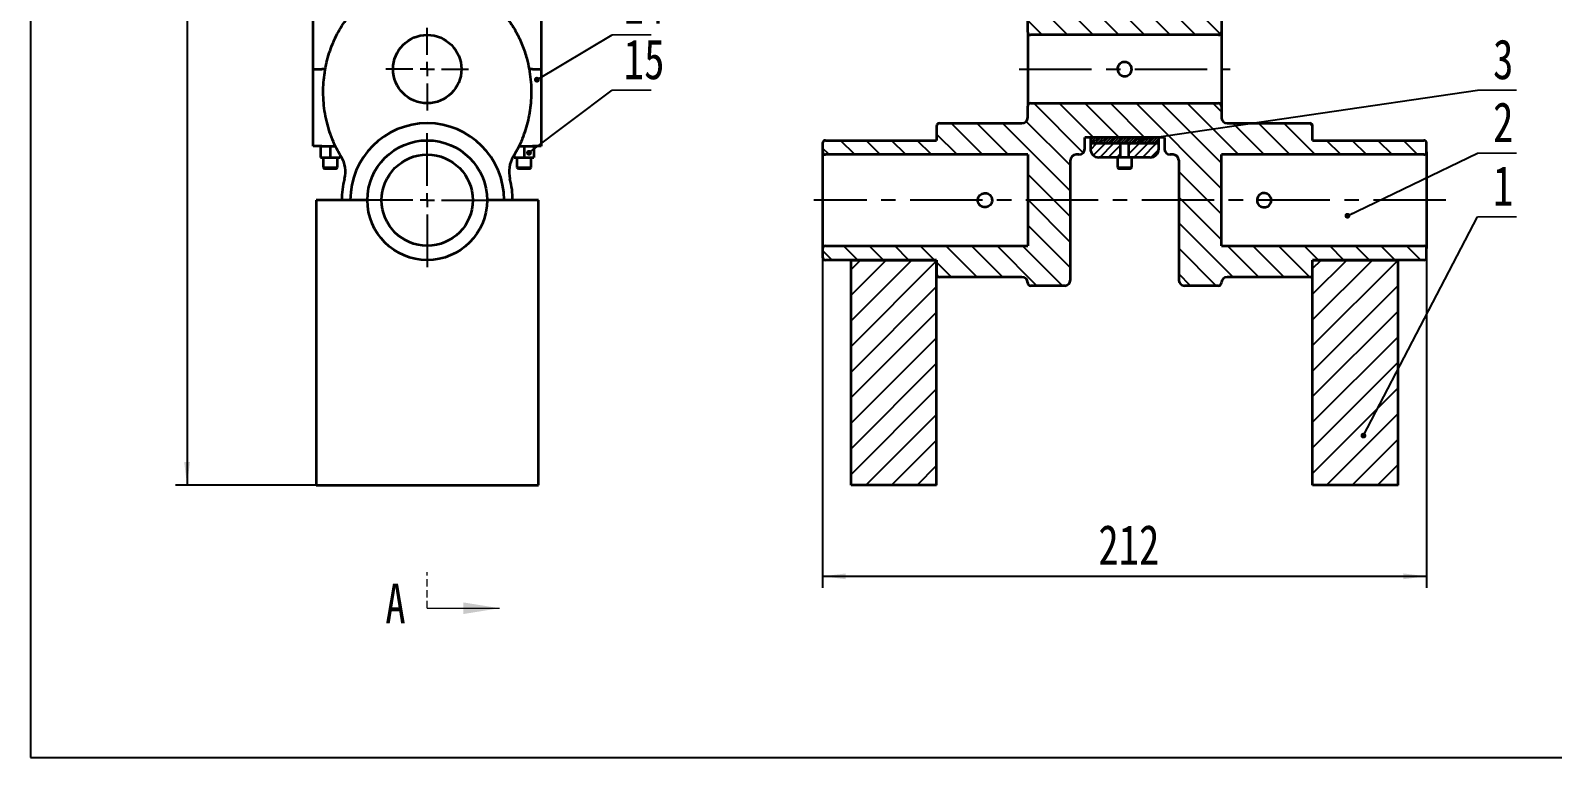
# Model space of a CAD drawing. Header units: millimetres. Extents: x 10 to 830, y 10 to 584.
# Drawn here: x 10 to 544, y 10 to 265 of the extents above; entities that cross this region are included whole.
import ezdxf

# ---------------------------------------------------------------- set-up
doc = ezdxf.new("R2010")
doc.units = ezdxf.units.MM
doc.header["$LTSCALE"] = 2
doc.linetypes.add('CENTERX2', pattern=[20.32, 12.7, -2.54, 2.54, -2.54])
doc.linetypes.add('HIDDEN', pattern=[1.905, 1.27, -0.635])
for name, color, linetype in [('中心线', 6, 'CENTERX2'), ('剖面线', 1, 'Continuous'), ('尺寸', 7, 'Continuous')]:
    doc.layers.add(name, color=color, linetype=linetype)
doc.layers.add('轮廓', color=4, linetype='Continuous', lineweight=35)
doc.styles.add('SLDTEXTSTYLE1', font='HYSWLONGFANGSONG.TTF')
doc.styles.get("Standard").update_dxf_attribs({"font": 'HYSWLONGFANGSONG.TTF'})
doc.dimstyles.new('SLDDIMSTYLE0', dxfattribs={"dimtxt": 14, "dimasz": 8.16, "dimexe": 0, "dimexo": 0.0625, "dimgap": 3.5, "dimtad": 2, "dimdec": 1, "dimrnd": 1e-09, "dimzin": 12, "dimdsep": 46, "dimtxsty": 'SLDTEXTSTYLE1', "dimsah": 1, "dimcen": 0.09, "dimadec": 0, "dimazin": 3, "dimtfac": 1, "dimtdec": 1, "dimtofl": 0, "dimtmove": 0, "dimatfit": 3, "dimfxl": 0, "dimfrac": 2, "dimtolj": 1, "dimtzin": 12, "dimarcsym": 0})
doc.dimstyles.new('SLDDIMSTYLE1', dxfattribs={"dimtxt": 0.18, "dimasz": 2.032, "dimexe": 0, "dimexo": 0.0625, "dimgap": 0, "dimtad": 0, "dimtih": 1, "dimtoh": 1, "dimdec": 0, "dimrnd": 1e-09, "dimzin": 0, "dimdsep": 46, "dimtxsty": 'Standard', "dimblk1": 'DOT', "dimblk2": 'DOT', "dimsah": 1, "dimcen": 0.09, "dimadec": 0, "dimazin": 0, "dimtfac": 2.032, "dimtdec": 0, "dimtofl": 0, "dimtmove": 0, "dimatfit": 3, "dimldrblk": 'DOT', "dimfxl": 0, "dimfrac": 2, "dimtolj": 1, "dimtzin": 0, "dimarcsym": 0})

# ---------------------------------------------------------------- blocks, each defined once
blk = doc.blocks.new('_D')
at = {"layer": '尺寸'}
for p, q in [((129.02, 465.61), (60.96, 465.61)), ((64.96, 465.61), (64.96, 105.61)), ((110.24, 105.61), (60.96, 105.61))]:
    blk.add_line(p, q, dxfattribs=at)
for points in [[(64.96, 465.61), (63.94, 457.45), (65.98, 457.45)], [(64.96, 105.61), (65.98, 113.77), (63.94, 113.77)]]:
    blk.add_solid(points, dxfattribs=at)
at = {"layer": '尺寸', "insert": (46.91, 282.34), "char_height": 14, "attachment_point": 1, "rotation": 90, "style": 'SLDTEXTSTYLE1'}
blk.add_mtext('360', dxfattribs=at)
blk = doc.blocks.new('SW_NOTE_0_1')
at = {"color": 0, "linetype": 'Continuous', "lineweight": 18}
for p, q in [((0, 0), (13.76, 0)), ((13.76, 0), (0, 0)), ((0, 0), (13.76, 0)), ((13.76, 0), (0, 0)), ((0, 0), (13.76, 0)), ((13.76, 0), (0, 0))]:
    blk.add_line(p, q, dxfattribs=at)
at = {"color": 0, "linetype": 'Continuous', "lineweight": 18, "insert": (11.24, 17.9), "char_height": 14, "attachment_point": 2, "style": 'SLDTEXTSTYLE1'}
blk.add_mtext('14', dxfattribs=at)
blk = doc.blocks.new('_Dot')
at = {"color": 0, "linetype": 'ByBlock', "lineweight": -2}
blk.add_line((-0.5, 0), (-1, 0), dxfattribs=at)
at = {"color": 0, "linetype": 'ByBlock', "const_width": 0.5}
blk.add_lwpolyline([(-0.25, 0, 1), (0.25, 0, 1)], format="xyb", close=True, dxfattribs=at)
blk = doc.blocks.new('SW_NOTE_0_2')
at = {"color": 0, "linetype": 'Continuous', "lineweight": 18}
for p, q in [((0, 0), (13.76, 0)), ((13.76, 0), (0, 0)), ((0, 0), (13.76, 0)), ((13.76, 0), (0, 0)), ((0, 0), (13.76, 0)), ((13.76, 0), (0, 0))]:
    blk.add_line(p, q, dxfattribs=at)
at = {"color": 0, "linetype": 'Continuous', "lineweight": 18, "insert": (11.24, 17.9), "char_height": 14, "attachment_point": 2, "style": 'SLDTEXTSTYLE1'}
blk.add_mtext('15', dxfattribs=at)
blk = doc.blocks.new('SW_CENTERMARKSYMBOL_0')
at = {"layer": '中心线', "color": 0}
for p, q in [((0, 5), (0, 23.5)), ((-5, 0), (-23.5, 0)), ((0, 0), (-2.5, 0)), ((0, 0), (0, 2.5)), ((0, 0), (0, -2.5)), ((0, 0), (2.5, 0)), ((5, 0), (23.5, 0)), ((0, -5), (0, -23.5))]:
    blk.add_line(p, q, dxfattribs=at)
blk = doc.blocks.new('SW_CENTERMARKSYMBOL_1')
at = {"layer": '中心线', "color": 0}
for p, q in [((0, 5), (0, 14.5)), ((-5, 0), (-14.5, 0)), ((0, 0), (-2.5, 0)), ((0, 0), (0, 2.5)), ((0, 0), (0, -2.5)), ((0, 0), (2.5, 0)), ((5, 0), (14.5, 0)), ((0, -5), (0, -14.5))]:
    blk.add_line(p, q, dxfattribs=at)
blk = doc.blocks.new('_D_5')
at = {"layer": '尺寸'}
for p, q in [((287.97, 188.61), (287.97, 69.61)), ((499.97, 188.61), (499.97, 69.61)), ((287.97, 73.61), (499.97, 73.61))]:
    blk.add_line(p, q, dxfattribs=at)
for points in [[(287.97, 73.61), (296.13, 72.59), (296.13, 74.62)], [(499.97, 73.61), (491.81, 74.62), (491.81, 72.59)]]:
    blk.add_solid(points, dxfattribs=at)
at = {"layer": '尺寸', "insert": (384.75, 91.65), "char_height": 14, "attachment_point": 1, "style": 'SLDTEXTSTYLE1'}
blk.add_mtext('212', dxfattribs=at)
blk = doc.blocks.new('SW_NOTE_0_3')
at = {"color": 0, "linetype": 'Continuous', "lineweight": 18}
for p, q in [((0, 0), (13.76, 0)), ((13.76, 0), (0, 0)), ((0, 0), (13.76, 0)), ((13.76, 0), (0, 0)), ((0, 0), (13.76, 0)), ((13.76, 0), (0, 0))]:
    blk.add_line(p, q, dxfattribs=at)
at = {"color": 0, "linetype": 'Continuous', "lineweight": 18, "insert": (9.06, 17.9), "char_height": 14, "attachment_point": 2, "style": 'SLDTEXTSTYLE1'}
blk.add_mtext('1', dxfattribs=at)
blk = doc.blocks.new('SW_NOTE_0_4')
at = {"color": 0, "linetype": 'Continuous', "lineweight": 18}
for p, q in [((0, 0), (13.76, 0)), ((13.76, 0), (0, 0)), ((0, 0), (13.76, 0)), ((13.76, 0), (0, 0)), ((0, 0), (13.76, 0)), ((13.76, 0), (0, 0))]:
    blk.add_line(p, q, dxfattribs=at)
at = {"color": 0, "linetype": 'Continuous', "lineweight": 18, "insert": (9.06, 17.9), "char_height": 14, "attachment_point": 2, "style": 'SLDTEXTSTYLE1'}
blk.add_mtext('2', dxfattribs=at)
blk = doc.blocks.new('SW_NOTE_0_5')
at = {"color": 0, "linetype": 'Continuous', "lineweight": 18}
for p, q in [((0, 0), (13.76, 0)), ((13.76, 0), (0, 0)), ((0, 0), (13.76, 0)), ((13.76, 0), (0, 0)), ((0, 0), (13.76, 0)), ((13.76, 0), (0, 0))]:
    blk.add_line(p, q, dxfattribs=at)
at = {"color": 0, "linetype": 'Continuous', "lineweight": 18, "insert": (9.06, 17.9), "char_height": 14, "attachment_point": 2, "style": 'SLDTEXTSTYLE1'}
blk.add_mtext('3', dxfattribs=at)

msp = doc.modelspace()

# ---------------------------------------------------------------- hatches: boundary and pattern name
at = {"layer": '剖面线'}
h = msp.add_hatch(dxfattribs=at)
h.set_pattern_fill('ANSI31', color=256, scale=2, angle=90, style=0)
edge = h.paths.add_edge_path(flags=0)
edge.add_line((360.97, 263.61), (426.97, 263.61))
edge.add_arc((426.97, 264.61), 1, 270, 360)
edge.add_line((427.97, 264.61), (427.97, 283.11))
edge.add_arc((426.97, 283.11), 1, 0, 90)
edge.add_line((426.97, 284.11), (409.97, 284.11))
edge.add_arc((409.97, 282.11), 2, 90, 180)
edge.add_line((407.97, 282.11), (407.97, 275.61))
edge.add_line((407.97, 275.61), (379.97, 275.61))
edge.add_line((379.97, 275.61), (379.97, 282.11))
edge.add_arc((377.97, 282.11), 2, 0, 90)
edge.add_line((377.97, 284.11), (360.97, 284.11))
edge.add_arc((360.97, 283.11), 1, 90, 180)
edge.add_line((359.97, 283.11), (359.97, 264.61))
edge.add_arc((360.97, 264.61), 1, 180, 270)
h = msp.add_hatch(dxfattribs=at)
h.set_pattern_fill('ANSI31', color=256, scale=2, angle=90, style=0)
edge = h.paths.add_edge_path(flags=0)
edge.add_line((499.97, 222.61), (499.97, 225.61))
edge.add_arc((498.97, 225.61), 1, 0, 90)
edge.add_line((498.97, 226.61), (459.97, 226.61))
edge.add_line((459.97, 226.61), (459.97, 231.61))
edge.add_arc((458.97, 231.61), 1, 0, 90)
edge.add_line((458.97, 232.61), (429.97, 232.61))
edge.add_arc((429.97, 234.61), 2, 180, 270, ccw=False)
edge.add_line((427.97, 234.61), (427.97, 238.61))
edge.add_arc((426.97, 238.61), 1, 0, 90)
edge.add_line((426.97, 239.61), (360.97, 239.61))
edge.add_arc((360.97, 238.61), 1, 90, 180)
edge.add_line((359.97, 238.61), (359.97, 234.61))
edge.add_arc((357.97, 234.61), 2, 270, 360, ccw=False)
edge.add_line((357.97, 232.61), (328.97, 232.61))
edge.add_arc((328.97, 231.61), 1, 90, 180)
edge.add_line((327.97, 231.61), (327.97, 226.61))
edge.add_line((327.97, 226.61), (288.97, 226.61))
edge.add_arc((288.97, 225.61), 1, 90, 180)
edge.add_line((287.97, 225.61), (287.97, 222.61))
edge.add_arc((288.97, 222.61), 1, 180, 270)
edge.add_line((288.97, 221.61), (359.97, 221.61))
edge.add_line((359.97, 221.61), (359.97, 189.61))
edge.add_line((359.97, 189.61), (288.97, 189.61))
edge.add_arc((288.97, 188.61), 1, 90, 180)
edge.add_line((287.97, 188.61), (287.97, 185.61))
edge.add_arc((288.97, 185.61), 1, 180, 270)
edge.add_line((288.97, 184.61), (327.97, 184.61))
edge.add_line((327.97, 184.61), (327.97, 179.61))
edge.add_arc((328.97, 179.61), 1, 180, 270)
edge.add_line((328.97, 178.61), (357.97, 178.61))
edge.add_arc((357.97, 176.61), 2, 0, 90, ccw=False)
edge.add_arc((360.97, 176.61), 1, 180, 270)
edge.add_line((360.97, 175.61), (372.97, 175.61))
edge.add_arc((372.97, 177.61), 2, 270, 360)
edge.add_line((374.97, 177.61), (374.97, 219.61))
edge.add_arc((376.97, 219.61), 2, 90, 180, ccw=False)
edge.add_line((376.97, 221.61), (377.97, 221.61))
edge.add_arc((377.97, 223.61), 2, 270, 360)
edge.add_line((379.97, 223.61), (379.97, 227.61))
edge.add_line((379.97, 227.61), (407.97, 227.61))
edge.add_line((407.97, 227.61), (407.97, 223.61))
edge.add_arc((409.97, 223.61), 2, 180, 270)
edge.add_line((409.97, 221.61), (410.97, 221.61))
edge.add_arc((410.97, 219.61), 2, 0, 90, ccw=False)
edge.add_line((412.97, 219.61), (412.97, 177.61))
edge.add_arc((414.97, 177.61), 2, 180, 270)
edge.add_line((414.97, 175.61), (426.97, 175.61))
edge.add_arc((426.97, 176.61), 1, 270, 360)
edge.add_arc((429.97, 176.61), 2, 90, 180, ccw=False)
edge.add_line((429.97, 178.61), (458.97, 178.61))
edge.add_arc((458.97, 179.61), 1, 270, 360)
edge.add_line((459.97, 179.61), (459.97, 184.61))
edge.add_line((459.97, 184.61), (498.97, 184.61))
edge.add_arc((498.97, 185.61), 1, 270, 360)
edge.add_line((499.97, 185.61), (499.97, 188.61))
edge.add_arc((498.97, 188.61), 1, 0, 90)
edge.add_line((498.97, 189.61), (427.97, 189.61))
edge.add_line((427.97, 189.61), (427.97, 221.61))
edge.add_line((427.97, 221.61), (498.97, 221.61))
edge.add_arc((498.97, 222.61), 1, 270, 360)
h = msp.add_hatch(dxfattribs=at)
h.set_pattern_fill('ANSI31', color=256, scale=0.2, angle=360, style=0)
h.paths.add_polyline_path([(405.97, 225.61), (405.97, 227.61), (381.97, 227.61), (381.97, 225.61)], flags=0)
h = msp.add_hatch(dxfattribs=at)
h.set_pattern_fill('ANSI31', color=256, scale=0.666667, style=0)
edge = h.paths.add_edge_path(flags=0)
edge.add_line((392.47, 225.61), (381.97, 225.61))
edge.add_line((381.97, 225.61), (381.97, 223.61))
edge.add_arc((384.97, 223.61), 3, 180, 270)
edge.add_line((384.97, 220.61), (392.47, 220.61))
edge.add_line((392.47, 220.61), (392.47, 225.61))
h = msp.add_hatch(dxfattribs=at)
h.set_pattern_fill('ANSI31', color=256, scale=0.666667, style=0)
edge = h.paths.add_edge_path(flags=0)
edge.add_arc((402.97, 223.61), 3, 270, 360)
edge.add_line((405.97, 223.61), (405.97, 225.61))
edge.add_line((405.97, 225.61), (395.47, 225.61))
edge.add_line((395.47, 225.61), (395.47, 220.61))
edge.add_line((395.47, 220.61), (402.97, 220.61))
h = msp.add_hatch(dxfattribs=at)
h.set_pattern_fill('ANSI31', color=256, scale=2, style=0)
h.paths.add_polyline_path([(297.97, 105.61), (327.97, 105.61), (327.97, 184.61), (297.97, 184.61)], flags=0)
h = msp.add_hatch(dxfattribs=at)
h.set_pattern_fill('ANSI31', color=256, scale=2, style=0)
h.paths.add_polyline_path([(459.97, 105.61), (489.97, 105.61), (489.97, 184.61), (459.97, 184.61)], flags=0)

# ---------------------------------------------------------------- linework, layer by layer
at = {"color": 7, "linetype": 'Continuous', "lineweight": 25}
for p, q in [((10, 584), (10, 10)), ((10, 10), (830, 10))]:
    msp.add_line(p, q, dxfattribs=at)
at = {"color": 7, "linetype": 'HIDDEN', "lineweight": 18}
msp.add_line((149.24, 62.41), (149.24, 75.11), dxfattribs=at)
at = {"color": 7, "linetype": 'Continuous', "lineweight": 18}
msp.add_line((149.24, 62.41), (174.64, 62.41), dxfattribs=at)
msp.add_solid([(174.64, 62.41), (161.94, 64.44), (161.94, 60.37)], dxfattribs=at)
at = {"layer": '中心线'}
for p, q in [((356.97, 251.61), (430.97, 251.61)), ((506.67, 205.61), (284.97, 205.61))]:
    msp.add_line(p, q, dxfattribs=at)
at = {"layer": '轮廓'}
for p, q in [((359.97, 264.61), (359.97, 283.11)), ((427.97, 283.11), (427.97, 264.61)), ((109.24, 251.61), (109.24, 271.61)), ((189.24, 271.61), (189.24, 251.61)), ((359.97, 264.61), (359.97, 238.61)), ((426.97, 263.61), (360.97, 263.61)), ((427.97, 264.61), (427.97, 238.61)), ((109.24, 224.61), (109.24, 251.61)), ((109.24, 251.61), (112.24, 251.61)), ((113.58, 251.61), (112.24, 251.61)), ((186.24, 251.61), (184.86, 251.61)), ((186.24, 251.61), (189.24, 251.61)), ((189.24, 251.61), (189.24, 224.61)), ((359.97, 234.61), (359.97, 238.61)), ((360.97, 239.61), (426.97, 239.61)), ((427.97, 238.61), (427.97, 234.61)), ((327.97, 231.61), (327.97, 226.61)), ((328.97, 232.61), (357.97, 232.61)), ((429.97, 232.61), (458.97, 232.61)), ((459.97, 226.61), (459.97, 231.61)), ((112.24, 224.61), (109.24, 224.61)), ((111.78, 224.61), (111.78, 220.61)), ((112.24, 224.61), (117.02, 224.61)), ((115.24, 224.61), (115.24, 220.61)), ((181.42, 224.61), (186.24, 224.61)), ((183.24, 224.61), (183.24, 220.61)), ((189.24, 224.61), (186.24, 224.61)), ((186.7, 224.61), (186.7, 220.61)), ((287.97, 225.61), (287.97, 222.61)), ((288.97, 226.61), (327.97, 226.61)), ((407.97, 227.61), (379.97, 227.61)), ((379.97, 223.61), (379.97, 227.61)), ((405.97, 227.61), (381.97, 227.61)), ((381.97, 227.61), (381.97, 225.61)), ((381.97, 225.61), (405.97, 225.61)), ((381.97, 225.61), (392.47, 225.61)), ((381.97, 225.61), (381.97, 223.61)), ((392.47, 225.61), (392.47, 220.61)), ((395.47, 225.61), (405.97, 225.61)), ((395.47, 220.61), (395.47, 225.61)), ((405.97, 225.61), (405.97, 227.61)), ((405.97, 223.61), (405.97, 225.61)), ((407.97, 227.61), (407.97, 223.61)), ((459.97, 226.61), (498.97, 226.61)), ((499.97, 222.61), (499.97, 225.61)), ((111.78, 220.61), (115.24, 220.61)), ((112.74, 220.61), (112.74, 217.11)), ((115.24, 220.61), (118.7, 220.61)), ((117.74, 217.11), (117.74, 220.61)), ((118.7, 221.47), (118.7, 220.61)), ((179.78, 221.45), (179.78, 220.61)), ((179.78, 220.61), (183.24, 220.61)), ((180.74, 220.61), (180.74, 217.11)), ((183.24, 220.61), (186.7, 220.61)), ((185.74, 217.11), (185.74, 220.61)), ((287.97, 222.61), (287.97, 188.61)), ((359.97, 221.61), (288.97, 221.61)), ((359.97, 221.61), (359.97, 189.61)), ((374.97, 177.61), (374.97, 219.61)), ((377.97, 221.61), (376.97, 221.61)), ((392.47, 220.61), (384.97, 220.61)), ((391.47, 220.61), (391.47, 217.11)), ((402.97, 220.61), (395.47, 220.61)), ((396.47, 217.11), (396.47, 220.61)), ((410.97, 221.61), (409.97, 221.61)), ((412.97, 219.61), (412.97, 177.61)), ((498.97, 221.61), (427.97, 221.61)), ((427.97, 189.61), (427.97, 221.61)), ((499.97, 222.61), (499.97, 188.61)), ((112.74, 217.11), (113.24, 216.61)), ((112.74, 217.11), (117.41, 217.11)), ((116.97, 216.61), (113.24, 216.61)), ((117.24, 216.61), (116.97, 216.61)), ((117.24, 216.61), (117.74, 217.11)), ((117.41, 217.11), (117.74, 217.11)), ((180.74, 217.11), (181.24, 216.61)), ((180.74, 217.11), (185.41, 217.11)), ((184.97, 216.61), (181.24, 216.61)), ((185.24, 216.61), (184.97, 216.61)), ((185.24, 216.61), (185.74, 217.11)), ((185.41, 217.11), (185.74, 217.11)), ((391.47, 217.11), (391.97, 216.61)), ((391.47, 217.11), (396.47, 217.11)), ((395.97, 216.61), (391.97, 216.61)), ((395.97, 216.61), (396.47, 217.11)), ((128.24, 205.61), (110.24, 205.61)), ((110.24, 205.61), (110.24, 105.61)), ((122.36, 208.11), (122.24, 208.11)), ((188.24, 205.61), (170.24, 205.61)), ((176.24, 208.11), (176.12, 208.11)), ((188.24, 105.61), (188.24, 205.61)), ((287.97, 188.61), (287.97, 185.61)), ((288.97, 189.61), (359.97, 189.61)), ((427.97, 189.61), (498.97, 189.61)), ((499.97, 185.61), (499.97, 188.61)), ((327.97, 184.61), (288.97, 184.61)), ((297.97, 184.61), (327.97, 184.61)), ((297.97, 105.61), (297.97, 184.61)), ((327.97, 105.61), (327.97, 184.61)), ((327.97, 184.61), (327.97, 179.61)), ((498.97, 184.61), (459.97, 184.61)), ((459.97, 179.61), (459.97, 184.61)), ((459.97, 105.61), (459.97, 184.61)), ((459.97, 184.61), (489.97, 184.61)), ((489.97, 105.61), (489.97, 184.61)), ((357.97, 178.61), (328.97, 178.61)), ((458.97, 178.61), (429.97, 178.61)), ((372.97, 175.61), (360.97, 175.61)), ((426.97, 175.61), (414.97, 175.61)), ((110.24, 105.61), (188.24, 105.61)), ((327.97, 105.61), (297.97, 105.61)), ((489.97, 105.61), (459.97, 105.61))]:
    msp.add_line(p, q, dxfattribs=at)
for centre, radius in [((149.24, 251.61), 12), ((149.24, 205.61), 21), ((149.24, 205.61), 16)]:
    msp.add_circle(centre, radius, dxfattribs=at)
for centre, radius, start, end in [((360.97, 264.61), 1, 180, 270), ((426.97, 264.61), 1, 270, 0), ((360.97, 238.61), 1, 90, 180), ((426.97, 238.61), 1, 0, 90), ((149.24, 205.61), 27, 0, 180), ((328.97, 231.61), 1, 90, 180), ((357.97, 234.61), 2, 270, 0), ((429.97, 234.61), 2, 180, 270), ((458.97, 231.61), 1, 0, 90), ((288.97, 225.61), 1, 90, 180), ((498.97, 225.61), 1, 0, 90), ((110.52, 215.63), 10, 345.486, 31.4707), ((187.96, 215.63), 10, 148.5293, 194.514), ((288.97, 222.61), 1, 180, 270), ((376.97, 219.61), 2, 90, 180), ((377.97, 223.61), 2, 270, 0), ((384.97, 223.61), 3, 180, 270), ((402.97, 223.61), 3, 270, 0), ((409.97, 223.61), 2, 180, 270), ((410.97, 219.61), 2, 0, 90), ((498.97, 222.61), 1, 270, 0), ((149.24, 205.61), 30, 165.486, 180), ((149.24, 205.61), 30, 0, 14.514), ((288.97, 188.61), 1, 90, 180), ((498.97, 188.61), 1, 0, 90), ((288.97, 185.61), 1, 180, 270), ((498.97, 185.61), 1, 270, 0), ((328.97, 179.61), 1, 180, 270), ((357.97, 176.61), 2, 0, 90), ((360.97, 176.61), 1, 180, 270), ((372.97, 177.61), 2, 270, 0), ((414.97, 177.61), 2, 180, 270), ((426.97, 176.61), 1, 270, 0), ((429.97, 176.61), 2, 90, 180), ((458.97, 179.61), 1, 270, 0)]:
    msp.add_arc(centre, radius, start, end, dxfattribs=at)
for points, knots in [([(119.05, 220.85), (118.4, 221.98), (117.1, 224.24), (115.09, 228.94), (113.36, 235.03), (112.56, 242.38), (112.96, 249.62), (114.41, 256.36), (116.82, 262.59), (119.95, 268.06), (123.77, 272.83), (128.07, 276.79), (132.87, 279.97), (138.05, 282.33), (143.56, 283.77), (149.47, 284.29), (155.65, 283.69), (161.82, 281.83), (167.07, 279.12), (171.36, 275.95), (174.81, 272.64), (177.9, 268.87), (180.53, 264.66), (182.68, 260.1), (184.54, 254.56), (185.72, 248.01), (185.84, 240.73), (184.81, 233.7), (183.02, 227.93), (181.09, 223.69), (179.91, 221.66), (179.43, 220.85)], [0, 0, 0, 0, 0.0231375, 0.0462766, 0.0907575, 0.1352475, 0.1771737, 0.2190948, 0.2573754, 0.2956443, 0.3306441, 0.3656309, 0.3991642, 0.4326862, 0.4663397, 0.4999879, 0.5378257, 0.5759034, 0.6139975, 0.64223, 0.6705862, 0.6988387, 0.7286472, 0.7585709, 0.7883944, 0.8323647, 0.8763394, 0.9172748, 0.9582025, 0.9833751, 1, 1, 1, 1]), ([(391.47, 251.61), (391.5, 251.88), (391.55, 252.44), (391.97, 253.18), (392.6, 253.75), (393.38, 254.09), (394.23, 254.14), (395.05, 253.91), (395.74, 253.44), (396.25, 252.75), (396.5, 251.93), (396.46, 251.08), (396.16, 250.3), (395.61, 249.66), (394.87, 249.22), (394.03, 249.06), (393.2, 249.18), (392.45, 249.56), (391.86, 250.18), (391.52, 250.89), (391.49, 251.39), (391.47, 251.61)], [0, 0, 0, 0, 0.052905, 0.105784, 0.159355, 0.213449, 0.266769, 0.319221, 0.372064, 0.425938, 0.479897, 0.532878, 0.585348, 0.638513, 0.692554, 0.746289, 0.798966, 0.851503, 0.905012, 0.959111, 1, 1, 1, 1]), ([(115.06, 229.8), (114.94, 229.97), (114.81, 230.15), (114.75, 230.35), (114.75, 230.35)], [0, 0, 0, 0, 0.9903895, 1, 1, 1, 1]), ([(183.73, 230.35), (183.73, 230.35), (183.66, 230.14), (183.54, 229.96), (183.41, 229.78)], [0, 0, 0, 0, 0.009282, 1, 1, 1, 1]), ([(395.47, 220.61), (395.45, 220.61), (395.42, 220.61), (395.16, 220.62), (394.78, 220.63), (394.31, 220.64), (393.79, 220.64), (393.3, 220.64), (392.88, 220.62), (392.59, 220.61), (392.48, 220.61), (392.47, 220.61), (392.47, 220.61)], [0, 0, 0, 0, 0.107287, 0.21457, 0.321933, 0.429347, 0.536675, 0.643915, 0.7512, 0.858595, 0.965992, 1, 1, 1, 1]), ([(347.47, 205.61), (347.44, 205.89), (347.39, 206.44), (346.96, 207.19), (346.33, 207.76), (345.54, 208.09), (344.69, 208.14), (343.88, 207.91), (343.18, 207.42), (342.68, 206.73), (342.44, 205.91), (342.48, 205.06), (342.8, 204.27), (343.36, 203.63), (344.1, 203.21), (344.95, 203.06), (345.78, 203.19), (346.53, 203.59), (347.1, 204.22), (347.42, 204.93), (347.46, 205.41), (347.47, 205.61)], [0, 0, 0, 0, 0.053245, 0.106476, 0.160105, 0.214017, 0.267489, 0.320482, 0.373706, 0.427506, 0.481337, 0.534609, 0.587606, 0.641023, 0.694919, 0.748605, 0.801706, 0.854766, 0.908384, 0.962297, 1, 1, 1, 1]), ([(440.47, 205.61), (440.5, 205.89), (440.55, 206.44), (440.98, 207.19), (441.61, 207.76), (442.4, 208.09), (443.25, 208.14), (444.06, 207.91), (444.76, 207.42), (445.26, 206.73), (445.5, 205.91), (445.46, 205.06), (445.14, 204.27), (444.58, 203.63), (443.84, 203.21), (442.99, 203.06), (442.15, 203.19), (441.41, 203.59), (440.83, 204.22), (440.52, 204.93), (440.48, 205.41), (440.47, 205.61)], [0, 0, 0, 0, 0.053245, 0.106476, 0.160105, 0.214017, 0.267489, 0.320482, 0.373706, 0.427506, 0.481337, 0.534609, 0.587606, 0.641023, 0.694919, 0.748605, 0.801706, 0.854766, 0.908384, 0.962297, 1, 1, 1, 1])]:
    msp.add_open_spline(points, degree=3, knots=knots, dxfattribs=at)

# ---------------------------------------------------------------- block references
at = {"color": 7, "linetype": 'Continuous', "lineweight": 18}
for name, p in [('SW_NOTE_0_1', (214.12, 263.62)), ('SW_NOTE_0_5', (517.79, 244.17)), ('SW_NOTE_0_2', (214.12, 244.17)), ('SW_NOTE_0_4', (517.79, 222.1)), ('SW_NOTE_0_3', (517.79, 199.8))]:
    msp.add_blockref(name, p, dxfattribs=at)
at = {"layer": '中心线'}
for name, p in [('SW_CENTERMARKSYMBOL_1', (149.24, 251.61)), ('SW_CENTERMARKSYMBOL_0', (149.24, 205.61))]:
    msp.add_blockref(name, p, dxfattribs=at)

# ---------------------------------------------------------------- texts
at = {"color": 7, "linetype": 'Continuous', "insert": (134.53, 71.07), "char_height": 14, "attachment_point": 1, "style": 'SLDTEXTSTYLE1'}
msp.add_mtext('A', dxfattribs=at)

# ---------------------------------------------------------------- dimensions: what is measured, and where the dimension line sits
at = {"layer": '尺寸'}
dim = msp.add_linear_dim(base=(64.96, 105.61), p1=(129.02, 465.61), p2=(110.24, 105.61), angle=90, dimstyle='SLDDIMSTYLE0', dxfattribs=at)
dim.commit()
dim.dimension.update_dxf_attribs({"geometry": '_D', "text_midpoint": (64.96, 291.55), "dimtype": 160})
dim = msp.add_linear_dim(base=(499.97, 73.61), p1=(287.97, 188.61), p2=(499.97, 188.61), dimstyle='SLDDIMSTYLE0', dxfattribs=at)
dim.commit()
dim.dimension.update_dxf_attribs({"geometry": '_D_5', "text_midpoint": (393.97, 73.61), "dimtype": 160})

# ---------------------------------------------------------------- leaders
at = {"color": 7, "linetype": 'Continuous', "lineweight": 18}
for points in [[(187.74, 247.9), (214.12, 263.62)], [(184.96, 222.26), (214.12, 244.17)], [(399.62, 226.85), (517.79, 244.17)], [(472.18, 200.15), (517.79, 222.1)], [(477.79, 122.99), (517.79, 199.8)]]:
    msp.add_leader(points, dimstyle='SLDDIMSTYLE1', dxfattribs=at)

doc.saveas('drawing.dxf')
